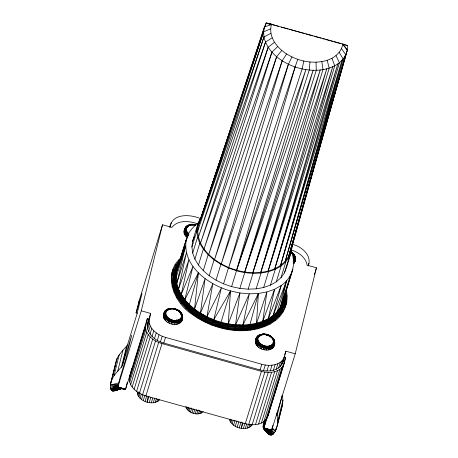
<?xml version="1.0" encoding="UTF-8"?>
<svg xmlns="http://www.w3.org/2000/svg" width="458" height="458" viewBox="0 0 458 458"><rect width="100%" height="100%" fill="white"/><g stroke="black" fill="none" stroke-linecap="round" stroke-linejoin="round"><path stroke-width="0.69" d="M291.145 251.431C296.75 263.373 292.118 278.315 281.195 285.534L273.031 316.089L273.592 318.516L275.418 320.589C284.578 313.644 289.095 301.421 286.239 290.229M180.023 322.942L180.555 320.554L179.673 319.197C171.704 325.506 157.489 309.883 172.168 308.864C170.679 307.57 167.365 309.058 165.939 310.301L165.412 311.995C158.285 319.174 172.242 327.378 178.86 323.6C186.795 319.684 180.967 307.833 173.181 308.99C174.773 307.656 177.298 311.182 179.33 311.039L179.29 311.514L182.107 314.274C184.402 326.84 159.47 320.823 165.756 310.53C168.842 308.165 172.815 308.182 176.244 309.745C178.757 309.465 181.66 312.883 182.536 315.453L182.725 317.228L182.066 320.079M272.063 348.647L272.602 346.259L271.72 344.903C263.745 351.206 249.536 335.582 264.209 334.569C260.373 333.172 255.106 337.185 255.278 341.72C255.942 347.565 262.766 350.519 268.062 350.038C282.294 347.364 270.896 329.691 260.493 334.872C259.022 337.386 255.106 338.267 255.278 341.72M172.048 308.537L168.996 308.698L165.939 310.301C170.193 307.988 176.41 307.707 179.61 311.938L180.303 311.852L180.463 312.528L181.414 313.123L181.076 314.778M274.245 344.628L274.09 343.431L274.611 341.731L273.913 339.71L272.521 337.735L271.239 336.601L270.672 336.79C268.296 335.422 264.461 333.43 261.987 334.603C265.531 333.876 269.361 334.649 271.657 337.638L272.35 337.557L274.153 339.979C276.037 350.29 258.501 348.469 256.778 340.363C256.594 330.567 272.521 333.642 274.577 341.158L274.766 342.928L274.113 345.784M291.122 252.083L293.257 253.772L293.24 254.264L294.883 256.011C296.051 258.564 295.364 261.673 293.738 263.86L294.254 261.489L293.235 260.247C295.645 257.579 293.217 253.864 290.922 252.129M199.138 222.474C194.753 225.096 191.358 229.046 188.656 233.334C183.681 246.312 179.839 259.755 176.198 273.157C174.658 285.082 181.047 296.423 189.337 304.513C209.856 323.503 242.58 331.615 268.302 318.774L281.195 285.534L274.577 289.279L268.193 319.306L268.634 321.814L270.231 324.041L275.418 320.589M270.231 324.041C244.898 336.865 213.153 330.092 191.106 313.61C173.588 302.011 162.355 273.644 180.876 257.888M180.509 259.091L175.746 264.947L172.053 272.407C168.573 300.293 195.308 320.594 219.537 327.115C243.021 334.122 276.472 330.413 286.158 304.272L286.399 295.845L285.666 290.796M283.513 298.982C276.437 328.775 236.752 329.457 213.6 320.279C193.104 312.808 169.769 292.198 177.429 268.159L184.769 245.391M283.725 298.221L283.788 296.91M283.966 296.75C281.493 326.428 243.152 330.865 220.412 323.892C196.247 317.738 164.29 292.513 178.712 264.69L177.046 265.136L175.093 264.713M284.298 295.897C282.38 329.852 237.135 332.331 212.93 322.157C190.688 314.463 163.105 288.019 179.421 263.304M115.502 365.41C115.433 356.805 122.624 351.166 127.45 345.023L136.862 314.423L142.014 293.567L136.072 312.871L137.371 313.238M171.132 323.892L172.265 319.987L178.036 322.369L178.86 323.6L179.421 321.195L178.706 319.747L181.259 319.278L182.587 318.379L182.685 316.627L181.494 315.848C180.979 311.778 177.257 308.795 173.181 308.99M263.178 349.597L264.312 345.693L270.083 348.074L270.907 349.299L271.462 346.901L270.752 345.447L273.306 344.977L274.634 344.084L274.731 342.332L273.535 341.554C273.002 337.695 269.298 334.1 265.222 334.695L265.497 334.231L268.291 335.445L268.548 335.084L268.468 335.6L273.46 338.828L273.117 340.477M257.671 328.89L256.812 327.132L256.417 324.43L258.381 293.492L266.894 291.952L274.577 289.279L262.755 321.367L262.944 324.476L264.277 326.823M227.282 329.434L228.279 323.8L239.918 292.983L249.295 293.836L258.381 293.492L249.816 325.054L249.799 327.705L250.532 330.201M228.279 323.8L230.523 290.956C208.092 284.767 181.837 265.651 186.274 239.465L176.198 273.157C175.506 275.029 173.147 275.498 171.395 275.086M121.267 388.745L113.475 390.932L121.267 388.745C118.17 389.306 111.815 393.737 110.555 388.567C108.964 379.178 116.967 372.371 122.297 365.896L131.709 335.296L126.064 358.162L120.122 377.466L117.677 387.479L125.469 389.655L147.327 318.654L148.884 319.089C143.308 330.27 153.424 340.54 163.787 343.053L260.081 369.944C266.184 371.564 273.168 371.547 278.601 367.963C283.88 364.133 284.029 356.902 285.872 351.189L295.221 353.799L271.623 430.468L263.819 428.299L266.109 418.961M297.763 59.294L295.112 66.994L236.609 270.22L305.898 69.542L244.749 271.978L313.163 70.206L252.879 272.716L320.205 69.937L260.757 272.418L326.8 68.752L268.136 271.084L332.754 66.679L274.8 268.766L337.89 63.782L280.536 265.526L342.04 60.153L285.179 261.461L345.092 55.899L288.58 256.698L347.301 50.014L347.633 45.623L342.945 44.014L266.258 22.9L264.518 26.896L198.245 225.582C194.398 248.282 217.161 264.856 236.609 270.22C255.518 275.75 283.657 273.151 290.647 251.379L347.301 50.014L342.945 44.014C338.502 63.29 313.272 65.025 297.763 59.294C283.428 54.559 266.859 40.882 271.537 24.074L266.087 23.295L271.342 24.663L264.518 26.896L200.535 219.588M263.985 422.516L263.115 427.051L264.77 420.862L263.287 424.463L263.115 427.051L263.608 428.614L269.613 434.86L271.417 435.02L273.226 433.989L275.395 431.121L277.422 425.327L277.771 420.982L282.924 400.109L282.323 395.454M277.422 425.327L282.575 404.454L282.924 400.109M265.222 334.695C267.111 335.245 270.741 334.964 271.336 337.214L272.521 337.735M294.843 261.816L294.82 259.463L295.347 257.762L294.191 254.86L291.729 252.65L291.408 252.827L292.387 253.675L293.08 253.589L294.191 254.86L295.313 257.19L295.37 260.121L294.952 261.192L293.154 261.787C295.45 260.321 295.799 256.944 294.191 254.86L290.778 251.911M309.974 61.95L309.253 70.068L244.749 271.978M191.106 313.61L193.402 311.28L194.564 309.053L198.388 272.825L184.368 300.648L183.017 302.16L180.692 303.482M284.132 356.856L285.689 357.292L284.178 363.423L268.073 415.772C265.125 424.95 253.263 426.049 245.288 423.713L145.879 395.952C140.56 394.401 135.516 391.475 132.139 387.01C127.57 381.554 130.152 374.329 131.881 368.335M129.431 379.539L145.535 327.189L147.327 318.654M147.333 326.64L149.079 320.972L150.625 313.421L141.276 310.81L162.516 224.792L171.864 227.403C177.881 219.737 189.137 220.865 197.358 223.727M163.237 316.014C163.5 312.11 166.454 307.999 170.84 308.915L170.405 308.446L168.727 308.755L167.101 309.642L166.575 311.343L165.412 311.995M187.013 237.421C179.37 231.994 188.009 221.134 195.715 225.021L195.646 225.319C192.623 224.174 189.263 224.185 186.669 226.332L184.883 232.223M183.967 232.051C184.093 227.311 188.415 224.431 192.898 224.895C192.337 223.567 190.116 224.975 189.177 225.204C187.94 227.569 184.717 228.124 184.099 230.895M291.483 247.778L292.095 245.797L291.425 251.597L286.542 267.461L284.447 272.871L280.983 277.708L276.266 281.842L270.432 285.139L263.659 287.498L256.154 288.855L248.144 289.158L239.872 288.408L231.593 286.616L223.561 283.851L216.01 280.187L209.174 275.733L203.26 270.638L198.457 265.039L194.896 259.119L192.692 253.056L191.913 247.028L192.589 241.229L197.467 225.365L199.562 219.954L201.102 217.808M191.913 247.028L196.797 231.164L197.467 225.365M286.542 267.461L286.691 266.172M290.79 250.114L290.647 251.379L312.241 173.525M308.251 265.909C312.27 255.587 301.891 246.65 292.742 244.406M182.725 317.228L181.906 318.367L179.673 319.197L181.895 317.028L182.536 315.453C181.397 312.951 177.303 308.463 174.824 309.35L179.198 310.896L180.406 312.866L181.202 312.9L181.362 314.852L182.278 315.144C181.551 326.72 159.018 318.579 167.067 309.831L168.47 309.528L167.731 309.139L167.101 309.642M271.239 336.601L272.453 338.565L273.249 338.605L273.409 340.552L274.577 341.158L274.468 341.971C269.556 355.855 245.419 335.834 264.209 334.569M163.391 317.217L164.685 311.6L165.756 310.53L166.718 310.764L164.714 312.448L163.758 314.314C164.651 322.461 178.964 326.359 182.587 318.379M184.122 233.248L185.416 227.632L187.797 225.868L190.328 225.176L189.457 224.786L189.177 225.204L192.635 224.42L195.646 225.319M255.432 342.916C256.033 339.435 256.617 334.89 261.043 334.397L262.881 334.615L262.445 334.145L260.774 334.455L259.142 335.348L258.621 337.042M197.427 318.012L199.018 316.049L200.455 313.158L205.092 278.607L194.564 309.053M235.194 330.476L235.269 326.577L239.918 292.983L230.523 290.956L213.766 319.747L211.71 325.083M176.021 324.338L176.645 321.917L176.341 320.36L181.483 320.423L181.259 319.278L180.458 318.51L182.301 317.36L182.685 316.627M268.062 350.038L268.686 347.622L268.382 346.065L273.529 346.122L274.634 344.084M262.755 321.367L266.894 291.952L256.594 323.296M166.575 311.343L168.447 309.173L170.187 308.492L171.905 308.389L174.91 309.287L175.002 308.864L173.353 308.577M194.089 224.609C197.822 225.88 194.152 223.596 193.911 225.027L195.56 225.382C195.663 223.67 191.856 225.302 190.671 224.935L191.135 224.477L192.898 224.895M177.927 310.627L177.916 310.066L177.498 310.352L176.404 309.476M265.4 334.277L267.043 334.563L269.539 336.058L269.962 335.771L269.974 336.332L271.371 336.745M171.143 280.697L173.233 280.577L175.002 279.729L175.752 278.87L176.015 277.222M148.066 396.72L147.132 402.227C151.237 403.321 156.264 403.195 159.436 400.006M235.652 324.774L249.295 293.836L242.677 326.159L242.992 330.733M265.64 428.316L265.4 429.684L270.506 435.1L264.129 429.26L264.466 427.887M204.337 321.86L206.896 316.741L212.844 283.657L200.455 313.158M270.581 28.9L263.636 31.802L263.963 36.932L197.587 231.284L263.636 31.802L264.518 26.896M282.431 303.362L283.141 300.351C281.555 302.858 282.609 306.219 285.494 306.952M283.124 311.967L280.96 310.266L280.216 308.039L286.548 280.851L273.134 315.562L268.302 318.774M174.424 324.396L175.082 321.98L175.013 320.411L180.544 321.241M266.47 350.101L267.129 347.679L267.054 346.116L272.59 346.946L273.529 346.122L273.518 345.452L272.504 344.216L271.72 344.903L273.953 344.072L274.766 342.928M279.741 316.541L277.411 314.056L277.164 311.789L286.548 280.851M242.311 422.791L241.24 428.373C236.294 427.543 231.015 424.64 229.487 419.568M178.328 266.293L177.223 268.634L175.986 273.638M264.129 429.26L269.613 434.86L264.913 429.678L265.199 428.31M303.826 60.988L302.131 68.952L236.609 270.22M265.692 428.333L265.4 429.684L271.417 435.02L265.795 429.684L264.913 429.678M173.868 292.233L177.063 291.019L178.506 289.135L186.4 252.885L176.53 284.235L174.681 285.866L171.973 286.45M176.794 297.946L179.834 296.435L181.231 294.46L188.896 259.76L178.506 289.135M117.752 387.062L117.677 387.479M121.078 387.972L120.471 389.145L112.267 390.966L119.715 389.134L120.013 387.783M176.736 283.742L185.513 246.049L176.198 273.157M271.703 430.051L271.623 430.468L263.819 428.299L268.754 412.332M176.427 309.9L176.502 309.379L174.967 308.927M172.781 324.247L173.639 320.285L179.381 321.9M213.766 319.747L221.409 287.813L206.896 316.741M264.827 349.952L265.686 345.99L271.428 347.599L272.59 346.946M184.86 299.618L192.933 266.476L181.231 294.46M110.693 383.18L115.845 362.307M115.559 364.173L110.407 385.046L118.588 385.064L110.367 387.182L118.456 385.997L110.555 388.567L117.809 387.01L110.664 388.865L118.685 388.046L119.715 389.134L120.471 389.145L121.044 387.84M111.987 379.132L117.139 358.259M114.157 375.297L119.309 354.418M117.746 371.169L122.899 350.296M121.341 367.419L126.5 346.546M122.297 365.896L127.45 345.023M136.072 312.871L139.077 300.986L162.516 224.792M119.715 389.134L112.004 390.806L119.361 388.899L111.58 390.548L119.08 388.716L119.412 387.365M127.238 382.384L125.469 389.655L117.672 387.445L125.475 389.535L118.399 387.268M169.889 227.271C172.002 212.93 190.66 214.235 200.667 218.695M172.088 275.201L173.399 269.905L175.391 269.876L177.223 268.634M175.529 323.108L176.427 319.913M182.622 297.156L182.942 295.857M284.842 306.688L286.153 301.387L284.498 300.345L283.697 298.879C277.101 329.285 236.786 330.195 213.399 320.869C192.102 313.203 166.139 289.553 178.843 264.947M268.073 415.772L269.418 410.322M265.795 429.684L266.447 429.404L271.686 434.917L265.795 429.684L266.132 428.333M282.861 361.997L283.971 357.498M271.869 429.364L272.888 425.253M277.771 420.982L277.084 415.664L282.071 395.46M272.018 428.86L275.395 431.121L276.065 428.425M276.214 429.404L282.575 404.454M295.221 353.799L316.461 267.781L307.112 265.171C305.864 257.344 298.479 252.186 291.357 250.016M219.405 327.625L230.523 290.956M138.465 303.185L138.94 301.438M312.625 172.145L314.537 165.252M314.915 163.878L315.493 161.811M315.871 160.432L316.827 156.985M284.326 295.822L283.76 297.855L292.851 269.224L282.529 302.853L280.313 307.524L277.164 311.789L273.134 315.562M149.022 396.096L147.132 402.227C142.953 401.002 138.711 398.248 137.44 393.863L138.007 391.859M145.129 401.534L146.686 396.033M288.58 256.698L346.941 51.147M137.99 395.374L138.94 392.042M198.388 272.825L189.337 304.513L188.083 306.66L185.496 308.738M203.329 411.656C198.297 416.104 189.429 413.597 186.309 407.981L186.687 406.647M230.031 421.079L230.603 419.076M285.179 261.461L343.151 59.042L345.801 54.748L341.548 48.72M138.877 396.851L140.022 392.867M187.013 409.149L187.585 407.156M230.918 422.551L231.685 419.894M280.536 265.526L339.418 62.78L343.151 59.042L339.258 52.43M282.529 302.853L290.475 275.355L280.313 307.524M140.074 398.242L141.276 394.12M187.963 410.259L188.765 407.511M232.12 423.948L233.116 420.513M291.964 56.924L288.397 64.246L228.702 267.495L295.112 66.994C281.258 62.065 267.3 52.052 263.963 36.932L270.861 33.331M185.513 246.049L175.752 278.87M141.545 399.513L142.959 394.722M189.131 411.267L190.144 407.843M274.8 268.766L334.724 65.855L331.976 58.309M233.591 425.219L235.006 420.421M187.425 237.444L188.656 233.334L186.062 241.372M143.251 400.624L144.888 395.157M286.588 53.941L282.174 60.794L221.277 263.894L288.397 64.246M190.482 412.143L191.707 408.044M235.292 426.324L236.929 420.856M268.136 271.084L329.188 68.173L327.195 60.319M263.459 321.997L263.871 320.64M120.866 387.852L120.471 389.145L120.958 387.886M191.976 412.87L193.219 408.776M237.175 427.24L238.836 421.784M265.789 421.457L263.608 428.614L269.161 434.545L263.608 428.614L268.772 434.115M281.796 50.432L276.626 56.735L214.556 259.52L282.174 60.794M260.757 272.418L322.976 69.673L321.831 61.612M265.48 420.255L263.224 427.617L265.943 420.255M125.526 389.5L117.735 387.325L141.276 310.81M169.924 226.63L170.553 224.586M169.958 227.105L171.424 222.348M129.706 377.134L145.81 324.785M148.884 319.089L150.625 313.421M129.751 382.041L145.856 329.691L145.535 327.189M147.613 324.235L149.354 318.568M130.662 384.554L146.766 332.205L145.856 329.691M147.659 329.136L149.4 323.474L149.079 320.972M148.569 331.649L150.316 325.987L149.4 323.474M132.139 387.01L148.243 334.655L146.766 332.205M150.047 334.105L151.787 328.443L150.316 325.987M134.131 389.329L150.235 336.979L148.243 334.655M184.517 229.819C184.992 226.527 188.312 224.781 191.364 224.626L191.57 224.947L190.03 224.867L187.832 225.674L187.311 227.374M152.039 336.424L153.785 330.762L151.787 328.443M185.209 228.857L186.091 226.693L187.454 226.796L189.206 225.565L188.141 225.244L186.669 226.332L188.461 225.176M184.563 234.456L185.456 232.166L186.916 231.462L188.914 234.53M136.581 391.441L152.686 339.092L150.235 336.979M185.267 235.635L186.148 233.317L187.505 232.446L188.553 234.943L188.232 235.401C187.059 232.87 185.41 229.315 187.454 226.796L185.45 228.479L184.494 230.351L185.084 232.756L187.923 236.065C186.732 233.151 183.767 229.538 186.486 226.561M154.489 338.542L156.235 332.874L153.785 330.762M186.749 235.046L186.229 236.746L184.877 229.813L186.417 229.458L185.879 231.828L186.749 235.046L188.301 233.374M187.265 236.362L188.312 232.962M163.369 314.858L164.685 311.6L167.502 310.077L166.277 309.854L165 311.119L164.474 312.82M163.787 313.782C164.164 310.999 166.821 308.967 169.592 309.139L168.727 308.755L168.097 310.306M139.415 393.29L155.52 340.935L152.686 339.092M163.827 318.419L164.725 316.135L166.18 315.43L166.712 317.949L168.555 320.915L168.029 322.615M157.323 340.386L159.069 334.718L156.235 332.874M164.536 319.598L165.418 317.285L166.769 316.409L167.823 318.905L170.055 321.642L169.534 323.342M142.547 394.807L158.651 342.458L155.52 340.935M166.019 319.014L165.493 320.715L164.147 313.782L165.126 313.409L165.687 313.427L165.149 315.797L166.019 319.014L167.571 317.337L169.099 319.741L171.653 322.192M160.455 341.903L162.195 336.241L159.069 334.718M166.672 321.728L167.502 319.363L168.55 318.184L170.513 320.423L173.301 322.546M196.11 231.193L196.717 229.212M197.936 225.244L199.562 219.954M145.879 395.952L161.983 343.603L158.651 342.458M163.787 343.053L165.527 337.386L162.195 336.241M192.692 253.056L197.575 237.192L196.797 231.164M182.227 297.288L182.633 295.954M194.896 259.119L199.774 243.255L197.575 237.192M176.009 322.942L177.034 319.61M177.515 324.069L178.105 321.653L177.584 320.136L180.378 320.05L182.169 319.455L182.553 317.755L181.379 316.81L181.866 314.011L181.202 312.9M180.303 311.852L180.996 313.845L182.107 314.274L181.608 316.518L182.198 318.928M182.044 317.726L182.57 316.026L182.129 314.818M198.457 265.039L203.335 249.175L199.774 243.255M180.962 322.123L181.483 320.423M181.649 321.155L182.169 319.455M203.26 270.638L208.144 254.774L203.335 249.175M209.174 275.733L214.052 259.869L208.144 254.774M216.01 280.187L220.888 264.323L214.052 259.869M223.561 283.851L228.439 267.987L220.888 264.323M231.593 286.616L236.477 270.752C255.701 276.38 284.321 273.735 291.425 251.597M193.562 413.419L194.827 409.332M239.872 288.408L244.755 272.544M248.144 289.158L253.022 273.294M256.154 288.855L261.031 272.991M263.659 287.498L268.537 271.634M270.432 285.139L275.31 269.275M255.415 340.563C255.839 337.46 258.318 334.586 261.638 334.844L261.346 334.535L259.457 334.913L257.98 336L257.459 337.701M256.52 338.525L257.402 336.361L260.516 335.233L259.778 334.844L257.041 336.825M255.873 344.124L256.766 341.834L258.226 341.13L258.759 343.655L260.596 346.614C263.854 348.389 267.924 349.053 271.428 347.599M256.583 345.303L257.459 342.99L258.816 342.115L259.863 344.611L262.102 347.347L261.575 349.048M276.266 281.842L281.143 265.978M260.144 336.006L260.774 334.455L262.445 334.145M263.699 347.897L261.146 345.441L259.612 343.042L258.398 344.078L257.539 346.414L256.188 339.481L256.761 338.153L258.764 336.464L257.802 336.235L256.354 337.786M258.713 347.427L259.549 345.069L260.596 343.889L262.554 346.128L265.348 348.252M280.983 277.708L285.866 261.844M260.075 348.315L261.73 344.628L266.991 348.401M284.447 272.871L289.324 257.007M239.179 427.927L241.068 421.801M293.853 256.514L294.202 255.381L293.212 255.77M294.82 259.463L294.385 258.255L294.883 256.011L293.979 254.637L293.183 254.602L291.975 252.639M260.081 369.944L261.821 364.276C269.796 366.606 281.659 365.513 284.601 356.335M294.603 262.028L295.462 258.364L294.271 257.585L294.643 255.747L293.773 255.581L293.08 253.589M294.425 262.892L295.502 258.965M245.288 423.713L261.392 371.364C269.367 373.694 281.229 372.6 284.178 363.423M269.556 349.769L270.146 347.359L269.63 345.842L272.424 345.75L274.216 345.16L274.6 343.46L273.426 342.515L273.913 339.71L273.249 338.605M263.51 370.682L265.256 365.015M248.723 424.457L264.827 372.102M273.008 347.822L273.529 346.122M273.695 346.861L274.216 345.16M266.94 370.997L268.686 365.329M252.152 424.766L268.256 372.417M270.26 370.871L272.006 365.203M255.472 424.64L271.577 372.291M273.374 370.304L275.115 364.642M258.581 424.079L274.685 371.73M276.18 369.331L277.926 363.663M308.079 265.943L308.915 263.224M261.392 423.1L277.496 370.751M278.601 367.963L280.342 362.295M280.554 366.245L282.3 360.583M263.808 421.732L279.912 369.383M284.71 354.967L285.872 351.189M281.991 364.242L283.737 358.574M265.766 420.02L281.87 367.671M269.585 409.641L271.05 404.883M272.722 399.445L273.769 396.044M274.605 393.325L276.071 388.561M276.489 387.205L278.367 381.085M280.044 375.646L281.086 372.245M281.928 369.526L283.387 364.768M283.805 363.406L285.689 357.292M267.203 418.011L283.307 365.661M314.371 274.582L314.995 272.544M315.419 271.182L316.461 267.781M184.494 230.351L185.839 227.471L186.881 227.597L185.324 229.567L185.084 232.756M163.758 314.314L165.109 311.434L166.145 311.566L164.588 313.535L164.353 316.718M260.596 346.614C255.976 344.966 253.635 337.328 259.549 335.783L258.684 335.456L257.98 336M277.725 46.504L271.909 52.178L208.745 254.499L276.626 56.735M149.194 402.668L150.9 397.229M195.2 413.769L196.482 409.687M252.879 272.716L316.266 70.314L316.037 62.162M291.729 252.65L293.63 254.545L294.259 255.598L294.139 256.589L295.055 256.881L294.671 258.77L293.687 260.585L295.336 259.491L294.156 258.552L294.786 257.74L293.979 254.637M274.325 340.844L273.936 342.733L272.504 344.216L274.348 343.059L274.731 342.332M151.255 402.857L152.766 398.099M274.485 42.256L268.159 47.266L204.016 248.997L271.909 52.178M196.837 413.918L198.131 409.841M242.992 423.135L241.24 428.373L243.301 428.562L245.03 423.118M153.253 402.782L154.781 398.019M198.423 413.86L199.516 410.46M243.301 428.562L245.293 428.488L246.828 423.724M272.178 37.825L265.485 42.136L200.518 243.175L268.159 47.266M155.119 402.445L156.401 398.506M199.906 413.591L200.759 410.963M245.293 428.488L247.165 428.15L248.448 424.211M263.963 36.932L198.354 237.215L265.485 42.136M156.808 401.855L157.672 399.227M201.245 413.127L201.675 411.811M247.165 428.15L248.854 427.56L249.931 424.274M158.262 401.036L158.915 399.061M248.854 427.56L250.308 426.736L251.179 424.102M250.308 426.736L251.482 425.711L251.923 424.389M200.535 219.588L222.353 154.22M222.582 153.539L248.379 76.377M251.099 68.253L263.545 31.024M265.125 26.283L266.258 22.9L278.567 26.335M263.636 31.802L198.245 225.582L200.306 220.264M197.472 224.5L197.936 223.155M170.055 321.642L170.937 319.529L176.542 322.638M262.102 347.347L262.978 345.235L268.588 348.343M280.216 308.039L280.806 306.488M192.589 241.229L194.45 236.42M168.555 320.915L169.683 318.923L174.95 322.701M267.415 320.113L268.004 318.82M242.917 325.014L258.381 293.492M192.48 224.466L192.268 224.878L194.272 225.021L194.181 224.563L192.48 224.466L194.181 224.563M173.45 308.526L171.744 308.429L171.532 308.841L173.536 308.99C173.284 307.616 170.754 308.801 169.941 308.904L170.405 308.446M263.791 334.134L263.579 334.546L265.583 334.689C260.648 332.84 265.594 334.357 266.957 334.987L267.043 334.563L266.871 335.05L270.043 335.88M295.462 258.364L295.078 259.096L293.235 260.247M184.648 231.548L185.467 230.695L186.549 230.46L186.549 232.939L188.553 234.943M163.912 315.516L164.737 314.663L165.819 314.423L165.813 316.902L167.193 320.028M255.959 341.216L256.778 340.363L257.86 340.128L257.86 342.607L259.239 345.733M293.32 262.978L294.952 261.192M251.482 425.711L252.347 424.503M255.804 340.019L256.635 339.235L257.734 339.126L257.19 341.502L258.06 344.714M187.832 225.674L189.732 224.729M259.142 335.348L261.043 334.397M180.315 260.716L179.702 260.625C157.071 288.849 193.087 320.52 219.685 326.537C244.492 334.895 289.279 327.081 285.363 292.822M179.908 261.272C158.359 289.244 193.803 319.936 219.851 325.907C244.103 333.859 287.074 327.052 285.008 293.95M179.278 262.898C160.621 290.801 194.89 319.22 220.035 325.243C243.833 332.829 284.865 326.932 284.733 294.981L287.069 295.983M184.626 229.195L185.45 228.479L186.532 228.496L185.467 230.695L185.456 232.166L187.849 235.069M163.89 313.158L164.714 312.448L165.796 312.459L164.737 314.663L164.725 316.135C167.846 321.917 177.83 324.545 182.147 318.808L181.03 317.709L182.009 316.003L181.483 313.862M185.043 228.118L185.416 227.632M164.308 312.087L164.685 311.6M295.37 260.121L293.332 262.291L294.259 262.159M256.474 323.829L257.281 323.085M166.638 309.757L165 311.119L165.756 310.53M262.64 321.9L264.913 320.36L268.193 319.306M176.53 284.235L176.84 284.046M178.631 311.091L179.33 311.039M294.036 261.014L294.923 260.545L293.807 259.446L295.204 258.009L295.055 256.881M180.435 314.033L181.42 313.644M271.525 316.633L273.031 316.089M188.833 225.284L187.007 225.886L185.73 227.157L187.374 225.788L188.238 226.109L186.961 226.601C185.021 228.656 185.965 231.897 187.872 233.626M167.41 309.213L168.996 308.698L172.168 308.864M118.473 387.125L118.685 388.046L111.231 390.084L119.08 388.716M118.525 382.957L110.407 385.046L118.639 384.714M111.008 389.792L118.685 388.046M110.664 388.865L117.821 387.268M189.457 224.786L191.135 224.477M228.124 324.338L230.328 324.069M235.504 325.306L239.689 324.905L242.78 325.552M190.923 224.523L192.635 224.42M262.234 334.191L263.945 334.088M193.911 225.027L195.698 224.958M274.09 343.431L273.649 342.223L274.153 339.979L273.042 339.55L272.35 337.557M171.744 308.429L174.979 308.99M194.375 309.574L195.549 309.74M172.718 269.728L173.399 269.905M256.532 338.216L257.877 338.594M272.739 342.721L274.09 343.099M281.304 27.102L288.139 29.009M289.508 29.392L296.349 31.304M297.717 31.682L304.553 33.594M305.921 33.978L312.757 35.884M314.125 36.268L320.966 38.174M322.329 38.558L324.384 39.13M325.752 39.514L329.17 40.47M330.539 40.848L332.588 41.42M333.956 41.804L340.792 43.716M342.16 44.094L347.633 45.623M295.112 66.994C309.482 71.711 326.8 72.227 339.418 62.78L336.035 55.658M164.76 312.551L166.111 312.929M178.609 319.323L182.021 320.279M165.527 337.386L261.821 364.276M161.983 343.603L261.392 371.364M117.838 386.999L125.629 389.174M263.991 427.812L271.783 429.988M118.404 387.245L120.351 387.789M291.173 252.501L292.107 252.782M286.153 301.387L286.822 301.587M179.702 260.625L178.471 260.138M228.439 267.987L236.477 270.752M200.272 313.678L203.318 314.749L206.718 317.268M248.774 324.602L249.816 325.054M292.067 253.251L293.257 253.772M180.481 312.035L177.498 310.352M268.411 429.438L272.945 434.184L266.447 429.404L272.075 434.768M211.859 318.917L213.6 320.279M270.609 429.919L274.205 432.93L271.422 429.764M285.935 301.267L286.914 302.114M268.462 429.404L273.226 433.989L269.773 429.844M267.352 428.699L272.945 434.184M272.104 427.658L275.395 431.121M265.503 430.051L268.462 433.589L264.97 429.61M181.024 294.963L183.452 297.614L184.66 300.127M178.294 289.633L179.41 290.91M342.842 44.632L347.301 50.014M293.675 257.081L294.385 258.255M276.941 311.995L277.061 312.31M273.529 339.561L274.056 341.702L273.077 343.414L274.193 344.513C269.876 350.25 259.892 347.622 256.766 341.834L256.778 340.363L257.843 338.164L256.761 338.153L255.936 338.863L256.726 337.306L257.659 337.128L258.192 337.265L256.635 339.235L256.394 342.424M185.874 406.778L186.309 407.981M188.839 303.969L189.137 305.028M276.632 413.156L277.084 415.664M137.245 392.363L137.44 393.863"/></g></svg>
